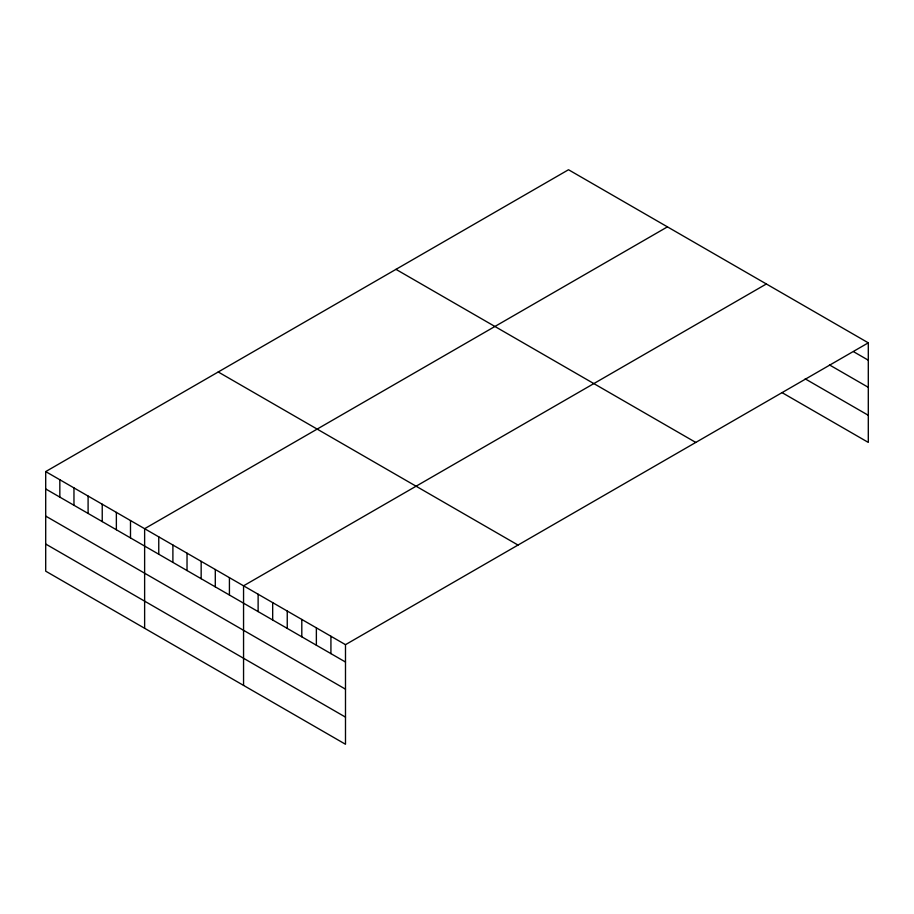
<?xml version="1.0" encoding="UTF-8"?>
<svg xmlns="http://www.w3.org/2000/svg" width="914" height="914" viewBox="0 0 914 914"><rect width="100%" height="100%" fill="white"/><g stroke="black" fill="none" stroke-linecap="round" stroke-linejoin="round"><path stroke-width="1.37" d="M868.3 342.83L345.492 644.667L345.492 744.259L45.7 571.17L45.7 471.59L568.508 169.741L868.3 342.83L868.3 442.41L782.144 392.677M667.437 226.866L144.629 528.703L144.629 628.295M766.366 283.98L243.558 585.817L243.558 685.409M853.733 351.787L868.3 360.196M829.466 364.914L868.3 387.33M805.2 378.853L868.3 415.287M395.979 269.356L695.771 442.433M218.229 371.975L518.021 545.064M45.7 471.59L345.492 644.667M45.7 488.956L345.492 662.033M45.7 516.09L345.492 689.167M45.7 544.036L345.492 717.124M330.925 636.258L330.925 653.636M316.37 627.849L316.37 645.227M301.803 619.452L301.803 636.818M287.247 611.043L287.247 628.409M272.68 602.634L272.68 620M258.125 594.226L258.125 611.592M229.425 577.659L229.425 595.025M215.293 569.502L215.293 586.868M201.16 561.345L201.16 578.711M187.027 553.176L187.027 570.553M172.895 545.018L172.895 562.396M158.762 536.861L158.762 554.227M130.496 520.546L130.496 537.912M116.364 512.388L116.364 529.754M102.231 504.22L102.231 521.597M88.098 496.062L88.098 513.439M73.965 487.905L73.965 505.271M59.833 479.747L59.833 497.113"/></g></svg>
